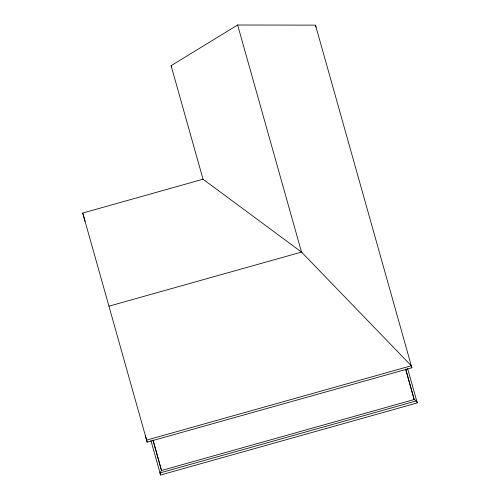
<?xml version="1.0" encoding="UTF-8"?>
<svg xmlns="http://www.w3.org/2000/svg" width="500" height="500" viewBox="0 0 500 500"><rect width="100%" height="100%" fill="white"/><g stroke="black" fill="none" stroke-linecap="round" stroke-linejoin="round"><path stroke-width="0.75" d="M160.594 475L160.012 472.912L161.5 470.5L414.169 399.531L416.694 400.819L417.269 402.906L160.594 475L150.912 440.588M171.663 67.694L171.106 65.688L237.638 25L315.487 25.131L411.869 367.769L147.169 442.119L145.381 435.769M85.075 221.381L82.731 213.025L203.044 179.231L301.519 252.087L411.306 365.763L411.869 367.769M109.012 306.156L301.519 252.087L237.638 25M147.169 442.119L146.613 440.106L411.306 365.763M160.012 472.912L416.694 400.819M407.6 368.488L417.269 402.906M405.706 369.462L414.169 399.531L405.7 369M171.106 65.688L203.181 179.737M153.056 440.487L161.5 470.5L153.031 439.963M82.731 213.025L146.613 440.106M315.487 25.131L316.044 27.144"/></g></svg>
